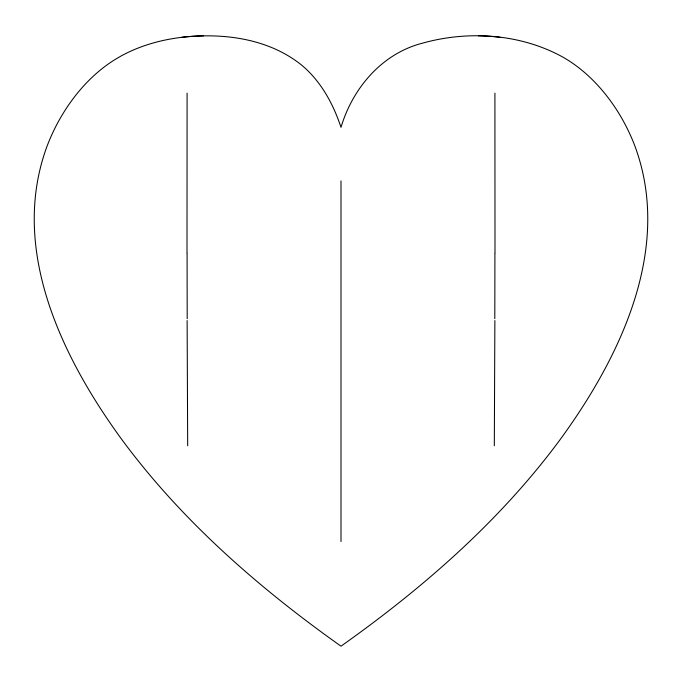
<?xml version="1.0" encoding="UTF-8"?>
<svg xmlns="http://www.w3.org/2000/svg" width="682" height="682" viewBox="0 0 682 682"><rect width="100%" height="100%" fill="white"/><g stroke="black" fill="none" stroke-linecap="round" stroke-linejoin="round"><path stroke-width="1.02" d="M494.996 252.894L494.91 93.144M187.09 93.144L187.004 252.894M494.876 320.549L494.314 445.781M182.026 37.288C160.074 39.897 138.369 46.12 119.111 57.117A135.701 135.701 0 0 0 105.258 66.205C85.761 80.843 70.152 100.211 58.439 121.498A197.916 197.916 0 0 0 47.331 145.445C8.789 248.41 61.874 357.521 122.214 440.069C182.179 521.142 259.058 588.106 341 646.178C422.942 588.106 499.821 521.142 559.786 440.069C620.126 357.521 673.211 248.41 634.669 145.445A197.61 197.61 0 0 0 620.262 115.701C608.966 96.725 594.457 79.496 576.742 66.205A135.701 135.701 0 0 0 562.889 57.117C520.528 33.742 468.474 30.238 422.303 43.222C381.809 53.631 352.585 88.336 341 127.346C333.148 103.647 320.634 80.655 301.052 64.645C267.873 38.328 222.997 32.685 182.026 37.288A213.27 213.27 0 0 1 203.509 35.822M187.686 445.781L187.124 320.549M341 180.909L341 541.559M494.91 253.337A335.05 2.387 -89.9 0 1 494.8 318.707M187.2 318.707A335.05 2.387 89.9 0 1 187.09 253.337M478.491 35.822A213.27 213.27 0 0 1 499.974 37.288"/></g></svg>
